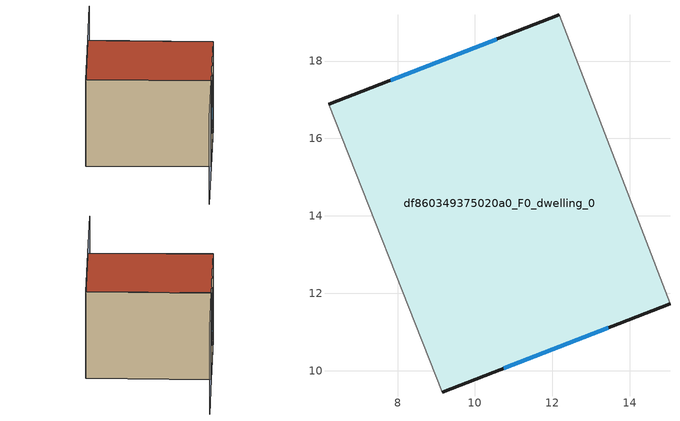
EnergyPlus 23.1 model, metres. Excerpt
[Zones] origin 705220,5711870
df860349375020a0_F0_dwelling_0
 floor ground (EU_floor_Construction): 12.18,19.19 15.04,11.72 9.15,9.45 6.22,16.88 z0
 wall outside (EU_wall_Construction): 12.18,19.19 6.22,16.88 / 9.15,9.45 15.04,11.72 z0:6
 wall adiabatic (EU_wall_Construction): 15.04,11.72 12.18,19.19 / 6.22,16.88 9.15,9.45 z0:6
 window (EU_Window_Construction): 10.57,18.57 7.83,17.5 / 10.74,10.06 13.45,11.11 z1.62:4.38
 roof outside (EU_roof_Construction): 15.04,11.72 12.18,19.19 6.22,16.88 9.15,9.45 z6
shading: 6.26,16.9 9.15,9.45 / 9.15,9.45 3.54,7.27 / 15.04,11.72 12.15,19.18 / 12.15,19.18 17.4,21.22 z0:6
[Building]
EU S2 Campaign: North Axis=0; Terrain=City; Solar Distribution=FullExterior
[Site:Location]
London: Latitude=51.5; Longitude=-0.5; Time Zone=0; Elevation=25
[SizingPeriod:WeatherFileDays]
AnnualSizingPeriod: Begin Month=1; Begin Day of Month=1; End Month=12; End Day of Month=31; Day of Week for Start Day=Monday; Use Weather File Daylight Saving Period=No; Use Weather File Rain and Snow Indicators=No
[MATERIAL]
EU_InternalMass_Material: Roughness=MediumRough; Thickness=0.1; Conductivity=1; Density=1800; Specific Heat=900; Thermal Absorptance=0.9; Solar Absorptance=0.7; Visible Absorptance=0.7
[MATERIAL:NOMASS] Roughness=MediumRough; Thermal Absorptance=0.9; Solar Absorptance=0.7; Visible Absorptance=0.7
Name | Thermal Resistance
EU_wall_NoMass | 0.727863
EU_roof_NoMass | 0.773354
EU_floor_NoMass | 1.79329
[WINDOWMATERIAL:SIMPLEGLAZINGSYSTEM]
EU_Window_SimpleGlazing: UFactor=2.58614; Solar Heat Gain Coefficient=0.76; Visible Transmittance=0.76
[CONSTRUCTION]
EU_wall_Construction: EU_wall_NoMass
EU_roof_Construction: EU_roof_NoMass
EU_floor_Construction: EU_floor_NoMass
EU_InternalMass_Construction: EU_InternalMass_Material
EU_Window_Construction: EU_Window_SimpleGlazing
[ZONE]
df860349375020a0_F0_dwelling_0: Type=1; Multiplier=1; Ceiling Height=autocalculate; Volume=304.818; Floor Area=autocalculate; Part of Total Floor Area=Yes
[INTERNALMASS]
df860349375020a0_F0_dwelling_0_EU_InternalMass: Construction=EU_InternalMass_Construction; Zone or ZoneList=df860349375020a0_F0_dwelling_0; Surface Area=50.8029
[OTHEREQUIPMENT]
EU_Step8_InternalGain_df860349375020a0_F0_dwelling_0_f000: Fuel Type=Electricity; Zone or ZoneList or Space or SpaceList=df860349375020a0_F0_dwelling_0; Schedule=EU_Step8_GainSchedule_df860349375020a0_F0_dwelling_0_f000; Design Level Calculation Method=Watts/Area; Power per Zone Floor Area=1; Fraction Latent=0; Fraction Radiant=0; Fraction Lost=0; Carbon Dioxide Generation Rate=0; EndUse Subcategory=EU_Step8_InternalGains
[ZONEVENTILATION:DESIGNFLOWRATE]
EU_ConstantAir_df860349375020a0_F0_dwelling_0: Zone or ZoneList or Space or SpaceList=df860349375020a0_F0_dwelling_0; Schedule=EU_AlwaysOn; Design Flow Rate Calculation Method=AirChanges/Hour; Air Changes per Hour=0.484901; Ventilation Type=Natural; Fan Pressure Rise=0; Fan Total Efficiency=1; Constant Term Coefficient=1; Temperature Term Coefficient=0; Velocity Term Coefficient=0; Velocity Squared Term Coefficient=0; Minimum Indoor Temperature=-100; Maximum Indoor Temperature=100; Delta Temperature=-100; Minimum Outdoor Temperature=-100; Maximum Outdoor Temperature=100; Maximum Wind Speed=40
[HVACTEMPLATE:THERMOSTAT]
EU_HeatOnly_df860349375020a0_F0_dwelling_0: Constant Heating Setpoint=20; Constant Cooling Setpoint=50
[HVACTEMPLATE:ZONE:IDEALLOADSAIRSYSTEM]
df860349375020a0_F0_dwelling_0: Template Thermostat=EU_HeatOnly_df860349375020a0_F0_dwelling_0; System Availability Schedule=EU_AlwaysOn; Maximum Heating Supply Air Temperature=50; Minimum Cooling Supply Air Temperature=13; Maximum Heating Supply Air Humidity Ratio=0.0156; Minimum Cooling Supply Air Humidity Ratio=0.0077; Heating Limit=NoLimit; Cooling Limit=NoLimit; Heating Availability Schedule=EU_AlwaysOn; Cooling Availability Schedule=EU_CoolingOff; Dehumidification Control Type=ConstantSensibleHeatRatio; Cooling Sensible Heat Ratio=0.7; Dehumidification Setpoint=60; Humidification Control Type=None; Humidification Setpoint=30; Outdoor Air Method=None; Outdoor Air Flow Rate per Person=0.00944; Outdoor Air Flow Rate per Zone Floor Area=0; Outdoor Air Flow Rate per Zone=0; Demand Controlled Ventilation Type=None; Outdoor Air Economizer Type=NoEconomizer; Heat Recovery Type=None; Sensible Heat Recovery Effectiveness=0.7; Latent Heat Recovery Effectiveness=0.65
[SIZING:ZONE]
df860349375020a0_F0_dwelling_0: Zone Cooling Design Supply Air Temperature Input Method=SupplyAirTemperature; Zone Cooling Design Supply Air Temperature=13; Zone Heating Design Supply Air Temperature Input Method=SupplyAirTemperature; Zone Heating Design Supply Air Temperature=50; Zone Cooling Design Supply Air Humidity Ratio=0.008; Zone Heating Design Supply Air Humidity Ratio=0.008; Cooling Design Air Flow Method=DesignDay; Cooling Design Air Flow Rate=0; Cooling Minimum Air Flow per Zone Floor Area=0.000762; Cooling Minimum Air Flow=0; Cooling Minimum Air Flow Fraction=0.2; Heating Design Air Flow Method=DesignDay; Heating Design Air Flow Rate=0; Heating Maximum Air Flow per Zone Floor Area=0.002032; Heating Maximum Air Flow=0.141576; Heating Maximum Air Flow Fraction=0.3; Account for Dedicated Outdoor Air System=No; Dedicated Outdoor Air System Control Strategy=NeutralSupplyAir; Dedicated Outdoor Air Low Setpoint Temperature for Design=autosize; Dedicated Outdoor Air High Setpoint Temperature for Design=autosize; Zone Load Sizing Method=Sensible Load Only No Latent Load; Zone Latent Cooling Design Supply Air Humidity Ratio Input Method=HumidityRatioDifference; Zone Cooling Design Supply Air Humidity Ratio Difference=0.005; Zone Latent Heating Design Supply Air Humidity Ratio Input Method=HumidityRatioDifference; Zone Humidification Design Supply Air Humidity Ratio Difference=0.005
[SCHEDULE:CONSTANT]
Name | Hourly Value
EU_AlwaysOn | 1
EU_CoolingOff | 0
[SCHEDULE:FILE]
EU_Step8_GainSchedule_df860349375020a0_F0_dwelling_0_f000: File=../../schedules/df860349375020a0/df860349375020a0_F0_dwelling_0_f000_gain.csv; Column Number=1; Rows to Skip at Top=0; Number of Hours of Data=8760; Column Separator=Comma; Interpolate to Timestep=No; Minutes per Item=60; Adjust Schedule for Daylight Savings=Yes
